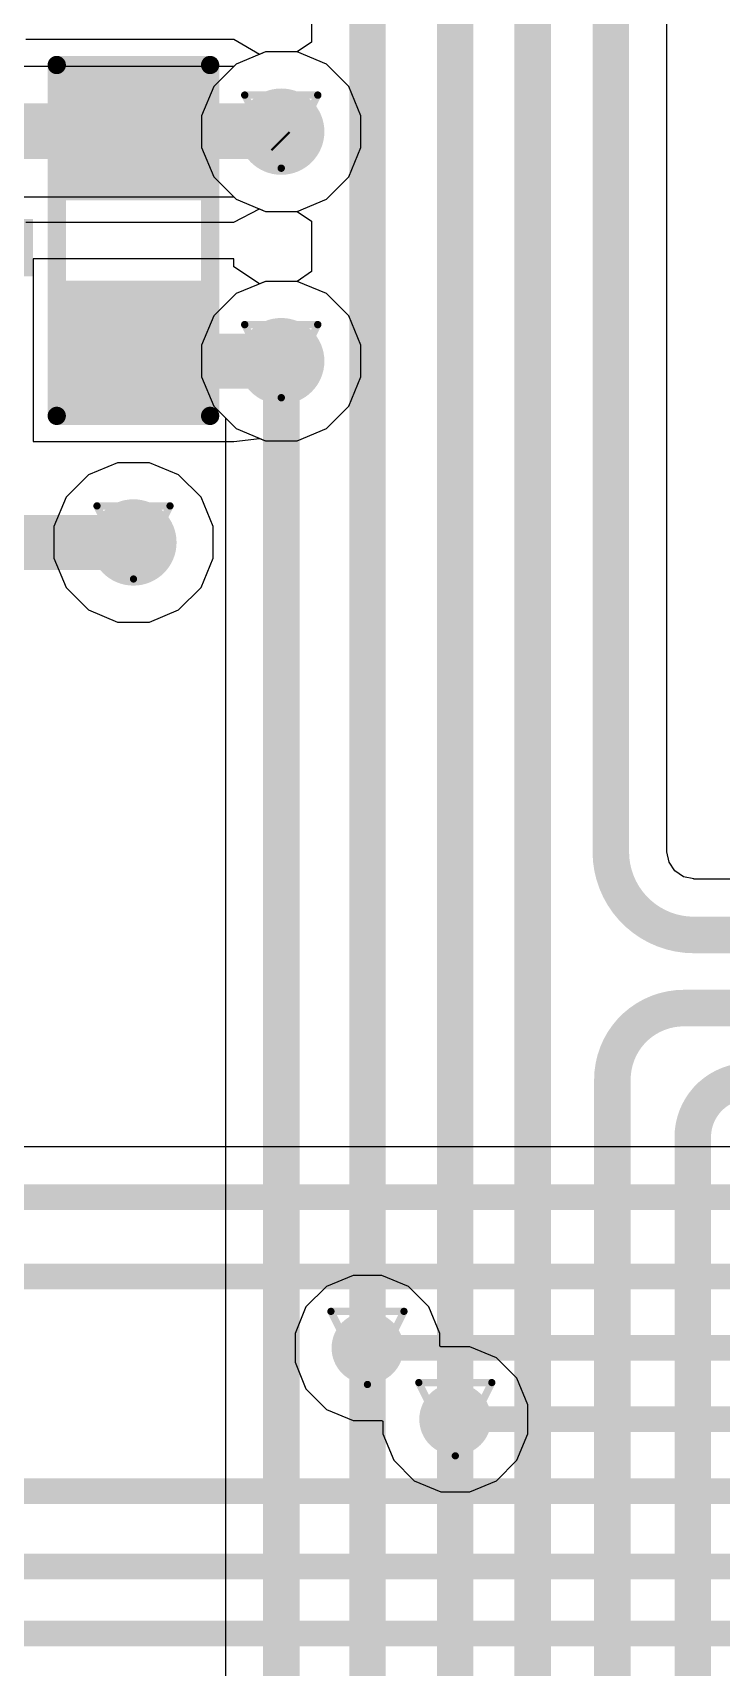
# Model space of a CAD drawing. Header units: inches. Extents: x 0 to 5359, y 0 to 5098.
# Drawn here: x 20.12 to 24.9, y 70.98 to 82.34 of the extents above; entities that cross this region are included whole.
import ezdxf

# ---------------------------------------------------------------- set-up
doc = ezdxf.new("R2010")
doc.units = ezdxf.units.IN
for name, color, linetype in [('Bottom Layer', 5, 'Continuous'), ('Drill Drawing', 1, 'Continuous'), ('Layer 1', 16, 'Continuous'), ('Layer 2', 76, 'Continuous'), ('Top Layer', 1, 'Continuous'), ('Top Overlay', 2, 'Continuous'), ('Top Paste', 8, 'Continuous'), ('Top Solder', 216, 'Continuous'), ('Via Holes', 16, 'Continuous')]:
    doc.layers.add(name, color=color, linetype=linetype)

# ---------------------------------------------------------------- blocks, each defined once
blk = doc.blocks.new('R___0603_92')
at = {"layer": 'Top Layer'}
for points in [[(-0.381, 0.4445), (-0.381, -0.4445), (-1.143, -0.4445), (-1.143, 0.4445)], [(1.143, 0.4445), (1.143, -0.4445), (0.381, -0.4445), (0.381, 0.4445)]]:
    blk.add_hatch(color=1, dxfattribs=at).paths.add_polyline_path(points)
at = {"layer": 'Top Paste'}
for points in [[(-0.381, 0.4445), (-0.381, -0.4445), (-1.143, -0.4445), (-1.143, 0.4445)], [(1.143, 0.4445), (1.143, -0.4445), (0.381, -0.4445), (0.381, 0.4445)]]:
    blk.add_hatch(color=8, dxfattribs=at).paths.add_polyline_path(points)
at = {"layer": 'Top Solder'}
for points in [[(-0.2794, 0.5461), (-0.2794, -0.5461), (-1.2446, -0.5461), (-1.2446, 0.5461)], [(1.2446, 0.5461), (1.2446, -0.5461), (0.2794, -0.5461), (0.2794, 0.5461)]]:
    blk.add_hatch(color=216, dxfattribs=at).paths.add_polyline_path(points)
at = {"layer": 'Top Overlay'}
for points in [[(-1.2192, 0.5334, 0.127, 0.127, 0), (-1.2192, -0.5334, 0.127, 0.127, 0)], [(-1.2192, 0.5334, 0.127, 0.127, 0), (1.2192, 0.5334, 0.127, 0.127, 0)], [(1.2192, 0.5334, 0.127, 0.127, 0), (1.2192, -0.5334, 0.127, 0.127, 0)], [(-1.2192, -0.5334, 0.127, 0.127, 0), (1.2192, -0.5334, 0.127, 0.127, 0)]]:
    blk.add_lwpolyline(points, format="xyseb", dxfattribs=at)
for points in [[(-1.25095, 0.5334, 0.0635, 0.0635, 1), (-1.18745, 0.5334, 0.0635, 0.0635, 1)], [(-1.25095, 0.5334, 0.0635, 0.0635, 1), (-1.18745, 0.5334, 0.0635, 0.0635, 1)], [(1.18745, 0.5334, 0.0635, 0.0635, 1), (1.25095, 0.5334, 0.0635, 0.0635, 1)], [(1.18745, 0.5334, 0.0635, 0.0635, 1), (1.25095, 0.5334, 0.0635, 0.0635, 1)], [(-1.25095, -0.5334, 0.0635, 0.0635, 1), (-1.18745, -0.5334, 0.0635, 0.0635, 1)], [(-1.25095, -0.5334, 0.0635, 0.0635, 1), (-1.18745, -0.5334, 0.0635, 0.0635, 1)], [(1.18745, -0.5334, 0.0635, 0.0635, 1), (1.25095, -0.5334, 0.0635, 0.0635, 1)], [(1.18745, -0.5334, 0.0635, 0.0635, 1), (1.25095, -0.5334, 0.0635, 0.0635, 1)]]:
    blk.add_lwpolyline(points, format="xyseb", close=True, dxfattribs=at)

msp = doc.modelspace()

# ---------------------------------------------------------------- hatches: boundary and pattern name
at = {"layer": 'Bottom Layer'}
h = msp.add_hatch(color=5, dxfattribs=at)
edge = h.paths.add_edge_path()
edge.add_arc((21.844, 81.656), 0.3, 0, 360)
h = msp.add_hatch(color=5, dxfattribs=at)
edge = h.paths.add_edge_path()
edge.add_arc((21.844, 80.061), 0.3, 0, 360)
h = msp.add_hatch(color=5, dxfattribs=at)
edge = h.paths.add_edge_path()
edge.add_arc((20.816, 78.801), 0.3, 0, 360)
h = msp.add_hatch(color=5, dxfattribs=at)
edge = h.paths.add_edge_path()
edge.add_arc((22.444, 73.203), 0.25, 0, 360)
h = msp.add_hatch(color=5, dxfattribs=at)
edge = h.paths.add_edge_path()
edge.add_arc((23.054, 72.707), 0.25, 0, 360)
at = {"layer": 'Layer 1'}
h = msp.add_hatch(color=16, dxfattribs=at)
edge = h.paths.add_edge_path()
edge.add_arc((21.844, 81.656), 0.3, 0, 360)
h = msp.add_hatch(color=16, dxfattribs=at)
edge = h.paths.add_edge_path()
edge.add_arc((21.844, 80.061), 0.3, 0, 360)
h = msp.add_hatch(color=16, dxfattribs=at)
edge = h.paths.add_edge_path()
edge.add_arc((20.816, 78.801), 0.3, 0, 360)
h = msp.add_hatch(color=16, dxfattribs=at)
edge = h.paths.add_edge_path()
edge.add_arc((22.444, 73.203), 0.25, 0, 360)
h = msp.add_hatch(color=16, dxfattribs=at)
edge = h.paths.add_edge_path()
edge.add_arc((23.054, 72.707), 0.25, 0, 360)
at = {"layer": 'Layer 2'}
h = msp.add_hatch(color=76, dxfattribs=at)
edge = h.paths.add_edge_path()
edge.add_arc((21.844, 81.656), 0.3, 0, 360)
h = msp.add_hatch(color=76, dxfattribs=at)
edge = h.paths.add_edge_path()
edge.add_arc((21.844, 80.061), 0.3, 0, 360)
h = msp.add_hatch(color=76, dxfattribs=at)
edge = h.paths.add_edge_path()
edge.add_arc((20.816, 78.801), 0.3, 0, 360)
h = msp.add_hatch(color=76, dxfattribs=at)
edge = h.paths.add_edge_path()
edge.add_arc((22.444, 73.203), 0.25, 0, 360)
h = msp.add_hatch(color=76, dxfattribs=at)
edge = h.paths.add_edge_path()
edge.add_arc((23.054, 72.707), 0.25, 0, 360)
at = {"layer": 'Top Layer'}
h = msp.add_hatch(color=1, dxfattribs=at)
edge = h.paths.add_edge_path()
edge.add_arc((21.844, 81.656), 0.3, 0, 360)
msp.add_hatch(color=1, dxfattribs=at).paths.add_polyline_path([(16.95, 80.65), (20.118, 80.65), (20.118, 81.05), (16.95, 81.05)])
h = msp.add_hatch(color=1, dxfattribs=at)
edge = h.paths.add_edge_path()
edge.add_arc((21.844, 80.061), 0.3, 0, 360)
h = msp.add_hatch(color=1, dxfattribs=at)
edge = h.paths.add_edge_path()
edge.add_arc((20.816, 78.801), 0.3, 0, 360)
h = msp.add_hatch(color=1, dxfattribs=at)
edge = h.paths.add_edge_path()
edge.add_arc((22.444, 73.203), 0.25, 0, 360)
h = msp.add_hatch(color=1, dxfattribs=at)
edge = h.paths.add_edge_path()
edge.add_arc((23.054, 72.707), 0.25, 0, 360)
at = {"layer": 'Via Holes'}
h = msp.add_hatch(color=7, dxfattribs=at)
edge = h.paths.add_edge_path()
edge.add_arc((21.844, 81.656), 0.15, 0, 360)
h = msp.add_hatch(color=7, dxfattribs=at)
edge = h.paths.add_edge_path()
edge.add_arc((21.844, 80.061), 0.15, 0, 360)
h = msp.add_hatch(color=7, dxfattribs=at)
edge = h.paths.add_edge_path()
edge.add_arc((20.816, 78.801), 0.15, 0, 360)
h = msp.add_hatch(color=7, dxfattribs=at)
edge = h.paths.add_edge_path()
edge.add_arc((22.444, 73.203), 0.15, 0, 360)
h = msp.add_hatch(color=7, dxfattribs=at)
edge = h.paths.add_edge_path()
edge.add_arc((23.054, 72.707), 0.15, 0, 360)

# ---------------------------------------------------------------- linework, layer by layer
at = {"layer": 'Bottom Layer'}
for p, q in [((22.055, 107.897), (22.055, 82.278)), ((24.525, 76.651), (24.525, 107.812)), ((22.055, 82.278), (21.954, 82.21)), ((21.734, 82.21), (21.53, 82.126)), ((21.954, 82.21), (21.734, 82.21)), ((21.514, 82.109), (15.28, 82.109)), ((21.53, 82.126), (21.514, 82.109)), ((15.28, 81.203), (21.514, 81.203)), ((21.514, 81.203), (21.53, 81.186)), ((21.53, 81.186), (21.734, 81.102)), ((21.734, 81.102), (21.954, 81.102)), ((21.954, 81.102), (22.055, 81.035)), ((22.055, 81.035), (22.055, 80.683)), ((22.055, 80.683), (21.954, 80.615)), ((21.734, 80.615), (21.53, 80.531)), ((21.954, 80.615), (21.734, 80.615)), ((21.53, 80.531), (21.374, 80.375)), ((21.374, 80.375), (21.29, 80.172)), ((21.29, 80.172), (21.29, 79.951)), ((21.29, 79.951), (21.374, 79.748)), ((21.374, 79.748), (21.456, 79.666)), ((21.456, 79.666), (21.456, 61.98)), ((24.526, 76.651), (24.525, 76.651)), ((24.525, 76.651), (24.525, 76.651)), ((24.541, 76.579), (24.526, 76.651)), ((24.581, 76.518), (24.541, 76.579)), ((24.642, 76.477), (24.581, 76.518)), ((24.714, 76.463), (24.642, 76.477)), ((24.714, 76.461), (24.714, 76.463)), ((28.383, 76.461), (24.714, 76.461))]:
    msp.add_line(p, q, dxfattribs=at)
for points in [[(23.054, 72.707, 0.254, 0.254, 0), (23.054, 108.219, 0.254, 0.254, 0)], [(23.592, 60.724, 0.254, 0.254, 0), (23.592, 108.134, 0.254, 0.254, 0)], [(22.444, 73.203, 0.254, 0.254, 0), (22.444, 107.897, 0.254, 0.254, 0)], [(24.136, 76.651, 0.254, 0.254, 0), (24.136, 107.812, 0.254, 0.254, 0)], [(14.96, 81.656, 0.381, 0.381, 0), (21.834, 81.656, 0.381, 0.381, 0)], [(21.834, 81.595, 0.178, 0.178, 0), (21.844, 81.585, 0.178, 0.178, 0)], [(21.844, 61.656, 0.254, 0.254, 0), (21.844, 80.061, 0.254, 0.254, 0)], [(24.714, 76.073, 0.254, 0.254, -0.414214), (24.136, 76.651, 0.254, 0.254, 0)], [(24.714, 76.073, 0.254, 0.254, 0), (77.437, 76.073, 0.254, 0.254, 0)], [(24.147, 75.068, 0.254, 0.254, -0.414214), (24.644, 75.565, 0.254, 0.254, 0)], [(24.644, 75.565, 0.254, 0.254, 0), (76.986, 75.565, 0.254, 0.254, 0)], [(24.147, 13.601, 0.254, 0.254, 0), (24.147, 75.068, 0.254, 0.254, 0)], [(24.706, 74.668, 0.254, 0.254, -0.414214), (25.095, 75.057, 0.254, 0.254, 0)], [(24.706, 14.667, 0.254, 0.254, 0), (24.706, 74.668, 0.254, 0.254, 0)], [(22.444, 73.203, 0.254, 0.254, 0), (22.444, 17.805, 0.254, 0.254, 0)], [(23.054, 16.551, 0.254, 0.254, 0), (23.054, 72.707, 0.254, 0.254, 0)]]:
    msp.add_lwpolyline(points, format="xyseb", dxfattribs=at)
for points in [[(21.739, 81.656, 0.191, 0.191, 1), (21.929, 81.656, 0.191, 0.191, 1)], [(21.79, 81.595, 0.0889, 0.0889, 1), (21.878, 81.595, 0.0889, 0.0889, 1)], [(21.8, 81.585, 0.0889, 0.0889, 1), (21.888, 81.585, 0.0889, 0.0889, 1)], [(21.78, 80.061, 0.127, 0.127, 1), (21.907, 80.061, 0.127, 0.127, 1)], [(24.073, 76.651, 0.127, 0.127, 1), (24.2, 76.651, 0.127, 0.127, 1)], [(24.073, 76.651, 0.127, 0.127, 1), (24.2, 76.651, 0.127, 0.127, 1)], [(24.651, 76.073, 0.127, 0.127, 1), (24.778, 76.073, 0.127, 0.127, 1)], [(24.651, 76.073, 0.127, 0.127, 1), (24.778, 76.073, 0.127, 0.127, 1)], [(24.581, 75.565, 0.127, 0.127, 1), (24.708, 75.565, 0.127, 0.127, 1)], [(24.581, 75.565, 0.127, 0.127, 1), (24.708, 75.565, 0.127, 0.127, 1)], [(24.084, 75.068, 0.127, 0.127, 1), (24.211, 75.068, 0.127, 0.127, 1)], [(24.084, 75.068, 0.127, 0.127, 1), (24.211, 75.068, 0.127, 0.127, 1)], [(24.643, 74.668, 0.127, 0.127, 1), (24.77, 74.668, 0.127, 0.127, 1)], [(24.643, 74.668, 0.127, 0.127, 1), (24.77, 74.668, 0.127, 0.127, 1)], [(22.38, 73.203, 0.127, 0.127, 1), (22.507, 73.203, 0.127, 0.127, 1)], [(22.38, 73.203, 0.127, 0.127, 1), (22.507, 73.203, 0.127, 0.127, 1)], [(22.991, 72.707, 0.127, 0.127, 1), (23.118, 72.707, 0.127, 0.127, 1)], [(22.991, 72.707, 0.127, 0.127, 1), (23.118, 72.707, 0.127, 0.127, 1)]]:
    msp.add_lwpolyline(points, format="xyseb", close=True, dxfattribs=at)
at = {"layer": 'Drill Drawing'}
for points in [[(21.59, 81.91, 0.0508, 0.0508, 0), (22.098, 81.91, 0.0508, 0.0508, 0)], [(21.59, 81.91, 0.0508, 0.0508, 0), (21.844, 81.402, 0.0508, 0.0508, 0)], [(21.844, 81.402, 0.0508, 0.0508, 0), (22.098, 81.91, 0.0508, 0.0508, 0)], [(21.59, 80.315, 0.0508, 0.0508, 0), (22.098, 80.315, 0.0508, 0.0508, 0)], [(21.59, 80.315, 0.0508, 0.0508, 0), (21.844, 79.807, 0.0508, 0.0508, 0)], [(21.844, 79.807, 0.0508, 0.0508, 0), (22.098, 80.315, 0.0508, 0.0508, 0)], [(20.562, 79.055, 0.0508, 0.0508, 0), (21.07, 79.055, 0.0508, 0.0508, 0)], [(20.562, 79.055, 0.0508, 0.0508, 0), (20.816, 78.547, 0.0508, 0.0508, 0)], [(20.816, 78.547, 0.0508, 0.0508, 0), (21.07, 79.055, 0.0508, 0.0508, 0)], [(22.19, 73.457, 0.0508, 0.0508, 0), (22.698, 73.457, 0.0508, 0.0508, 0)], [(22.19, 73.457, 0.0508, 0.0508, 0), (22.444, 72.949, 0.0508, 0.0508, 0)], [(22.444, 72.949, 0.0508, 0.0508, 0), (22.698, 73.457, 0.0508, 0.0508, 0)], [(22.8, 72.962, 0.0508, 0.0508, 0), (23.308, 72.962, 0.0508, 0.0508, 0)], [(22.8, 72.962, 0.0508, 0.0508, 0), (23.054, 72.453, 0.0508, 0.0508, 0)], [(23.054, 72.453, 0.0508, 0.0508, 0), (23.308, 72.962, 0.0508, 0.0508, 0)]]:
    msp.add_lwpolyline(points, format="xyseb", dxfattribs=at)
for points in [[(21.577, 81.91, 0.0254, 0.0254, 1), (21.603, 81.91, 0.0254, 0.0254, 1)], [(21.577, 81.91, 0.0254, 0.0254, 1), (21.603, 81.91, 0.0254, 0.0254, 1)], [(22.085, 81.91, 0.0254, 0.0254, 1), (22.111, 81.91, 0.0254, 0.0254, 1)], [(22.085, 81.91, 0.0254, 0.0254, 1), (22.111, 81.91, 0.0254, 0.0254, 1)], [(21.831, 81.402, 0.0254, 0.0254, 1), (21.857, 81.402, 0.0254, 0.0254, 1)], [(21.831, 81.402, 0.0254, 0.0254, 1), (21.857, 81.402, 0.0254, 0.0254, 1)], [(21.577, 80.315, 0.0254, 0.0254, 1), (21.603, 80.315, 0.0254, 0.0254, 1)], [(21.577, 80.315, 0.0254, 0.0254, 1), (21.603, 80.315, 0.0254, 0.0254, 1)], [(22.085, 80.315, 0.0254, 0.0254, 1), (22.111, 80.315, 0.0254, 0.0254, 1)], [(22.085, 80.315, 0.0254, 0.0254, 1), (22.111, 80.315, 0.0254, 0.0254, 1)], [(21.831, 79.807, 0.0254, 0.0254, 1), (21.857, 79.807, 0.0254, 0.0254, 1)], [(21.831, 79.807, 0.0254, 0.0254, 1), (21.857, 79.807, 0.0254, 0.0254, 1)], [(20.55, 79.055, 0.0254, 0.0254, 1), (20.575, 79.055, 0.0254, 0.0254, 1)], [(20.55, 79.055, 0.0254, 0.0254, 1), (20.575, 79.055, 0.0254, 0.0254, 1)], [(21.058, 79.055, 0.0254, 0.0254, 1), (21.083, 79.055, 0.0254, 0.0254, 1)], [(21.058, 79.055, 0.0254, 0.0254, 1), (21.083, 79.055, 0.0254, 0.0254, 1)], [(20.804, 78.547, 0.0254, 0.0254, 1), (20.829, 78.547, 0.0254, 0.0254, 1)], [(20.804, 78.547, 0.0254, 0.0254, 1), (20.829, 78.547, 0.0254, 0.0254, 1)], [(22.177, 73.457, 0.0254, 0.0254, 1), (22.202, 73.457, 0.0254, 0.0254, 1)], [(22.177, 73.457, 0.0254, 0.0254, 1), (22.202, 73.457, 0.0254, 0.0254, 1)], [(22.685, 73.457, 0.0254, 0.0254, 1), (22.71, 73.457, 0.0254, 0.0254, 1)], [(22.685, 73.457, 0.0254, 0.0254, 1), (22.71, 73.457, 0.0254, 0.0254, 1)], [(22.431, 72.949, 0.0254, 0.0254, 1), (22.456, 72.949, 0.0254, 0.0254, 1)], [(22.431, 72.949, 0.0254, 0.0254, 1), (22.456, 72.949, 0.0254, 0.0254, 1)], [(22.788, 72.962, 0.0254, 0.0254, 1), (22.813, 72.962, 0.0254, 0.0254, 1)], [(22.788, 72.962, 0.0254, 0.0254, 1), (22.813, 72.962, 0.0254, 0.0254, 1)], [(23.296, 72.962, 0.0254, 0.0254, 1), (23.321, 72.962, 0.0254, 0.0254, 1)], [(23.296, 72.962, 0.0254, 0.0254, 1), (23.321, 72.962, 0.0254, 0.0254, 1)], [(23.042, 72.453, 0.0254, 0.0254, 1), (23.067, 72.453, 0.0254, 0.0254, 1)], [(23.042, 72.453, 0.0254, 0.0254, 1), (23.067, 72.453, 0.0254, 0.0254, 1)]]:
    msp.add_lwpolyline(points, format="xyseb", close=True, dxfattribs=at)
at = {"layer": 'Layer 1'}
for p, q in [((21.734, 82.21), (21.53, 82.126)), ((21.954, 82.21), (21.734, 82.21)), ((22.158, 82.126), (21.954, 82.21)), ((21.53, 82.126), (21.374, 81.97)), ((22.314, 81.97), (22.158, 82.126)), ((21.374, 81.97), (21.29, 81.766)), ((22.398, 81.766), (22.314, 81.97)), ((21.29, 81.766), (21.29, 81.546)), ((22.398, 81.546), (22.398, 81.766)), ((21.29, 81.546), (21.374, 81.342)), ((22.314, 81.342), (22.398, 81.546)), ((21.374, 81.342), (21.53, 81.186)), ((22.158, 81.186), (22.314, 81.342)), ((21.53, 81.186), (21.734, 81.102)), ((21.954, 81.102), (22.158, 81.186)), ((21.734, 81.102), (21.954, 81.102)), ((21.734, 80.615), (21.53, 80.531)), ((21.954, 80.615), (21.734, 80.615)), ((22.158, 80.531), (21.954, 80.615)), ((21.53, 80.531), (21.374, 80.375)), ((22.314, 80.375), (22.158, 80.531)), ((21.374, 80.375), (21.29, 80.172)), ((22.398, 80.172), (22.314, 80.375)), ((21.29, 80.172), (21.29, 79.951)), ((22.398, 79.951), (22.398, 80.172)), ((21.29, 79.951), (21.374, 79.748)), ((22.314, 79.748), (22.398, 79.951)), ((21.374, 79.748), (21.53, 79.592)), ((22.158, 79.592), (22.314, 79.748)), ((21.53, 79.592), (21.734, 79.507)), ((21.954, 79.507), (22.158, 79.592)), ((21.734, 79.507), (21.954, 79.507)), ((22.158, 73.631), (22.016, 73.489)), ((22.343, 73.707), (22.158, 73.631)), ((22.544, 73.707), (22.343, 73.707)), ((22.729, 73.631), (22.544, 73.707)), ((22.871, 73.489), (22.729, 73.631)), ((22.016, 73.489), (21.94, 73.303)), ((22.948, 73.303), (22.871, 73.489)), ((21.94, 73.303), (21.94, 73.103)), ((22.948, 73.216), (22.948, 73.303)), ((22.954, 73.211), (22.948, 73.216)), ((23.155, 73.211), (22.954, 73.211)), ((23.34, 73.135), (23.155, 73.211)), ((21.94, 73.103), (22.016, 72.918)), ((23.482, 72.993), (23.34, 73.135)), ((23.558, 72.808), (23.482, 72.993)), ((22.016, 72.918), (22.158, 72.776)), ((22.158, 72.776), (22.343, 72.699)), ((23.558, 72.607), (23.558, 72.808)), ((22.343, 72.699), (22.544, 72.699)), ((22.544, 72.699), (22.55, 72.695)), ((22.55, 72.695), (22.55, 72.607)), ((22.55, 72.607), (22.627, 72.422)), ((23.482, 72.422), (23.558, 72.607)), ((22.627, 72.422), (22.769, 72.28)), ((23.34, 72.28), (23.482, 72.422)), ((22.769, 72.28), (22.954, 72.204)), ((23.155, 72.204), (23.34, 72.28)), ((22.954, 72.204), (23.155, 72.204))]:
    msp.add_line(p, q, dxfattribs=at)
at = {"layer": 'Layer 2'}
for p, q in [((21.734, 82.21), (21.53, 82.126)), ((21.954, 82.21), (21.734, 82.21)), ((22.158, 82.126), (21.954, 82.21)), ((21.53, 82.126), (21.374, 81.97)), ((22.314, 81.97), (22.158, 82.126)), ((21.374, 81.97), (21.29, 81.766)), ((22.398, 81.766), (22.314, 81.97)), ((21.29, 81.766), (21.29, 81.546)), ((22.398, 81.546), (22.398, 81.766)), ((21.29, 81.546), (21.374, 81.342)), ((22.314, 81.342), (22.398, 81.546)), ((21.374, 81.342), (21.53, 81.186)), ((22.158, 81.186), (22.314, 81.342)), ((21.53, 81.186), (21.734, 81.102)), ((21.954, 81.102), (22.158, 81.186)), ((21.734, 81.102), (21.954, 81.102)), ((21.734, 80.615), (21.53, 80.531)), ((21.954, 80.615), (21.734, 80.615)), ((22.158, 80.531), (21.954, 80.615)), ((21.53, 80.531), (21.374, 80.375)), ((22.314, 80.375), (22.158, 80.531)), ((21.374, 80.375), (21.29, 80.172)), ((22.398, 80.172), (22.314, 80.375)), ((21.29, 80.172), (21.29, 79.951)), ((22.398, 79.951), (22.398, 80.172)), ((21.29, 79.951), (21.374, 79.748)), ((22.314, 79.748), (22.398, 79.951)), ((21.374, 79.748), (21.53, 79.592)), ((22.158, 79.592), (22.314, 79.748)), ((21.53, 79.592), (21.734, 79.507)), ((21.954, 79.507), (22.158, 79.592)), ((21.734, 79.507), (21.954, 79.507)), ((20.706, 79.355), (20.503, 79.271)), ((20.927, 79.355), (20.706, 79.355)), ((21.13, 79.271), (20.927, 79.355)), ((20.503, 79.271), (20.347, 79.115)), ((21.286, 79.115), (21.13, 79.271)), ((20.347, 79.115), (20.262, 78.912)), ((21.37, 78.912), (21.286, 79.115)), ((20.262, 78.912), (20.262, 78.691)), ((21.37, 78.691), (21.37, 78.912)), ((20.262, 78.691), (20.347, 78.488)), ((21.286, 78.488), (21.37, 78.691)), ((20.347, 78.488), (20.503, 78.332)), ((21.13, 78.332), (21.286, 78.488)), ((20.503, 78.332), (20.706, 78.247)), ((20.927, 78.247), (21.13, 78.332)), ((20.706, 78.247), (20.927, 78.247)), ((22.158, 73.631), (22.016, 73.489)), ((22.343, 73.707), (22.158, 73.631)), ((22.544, 73.707), (22.343, 73.707)), ((22.729, 73.631), (22.544, 73.707)), ((22.871, 73.489), (22.729, 73.631)), ((22.016, 73.489), (21.94, 73.303)), ((22.948, 73.303), (22.871, 73.489)), ((21.94, 73.303), (21.94, 73.103)), ((22.948, 73.216), (22.948, 73.303)), ((22.954, 73.211), (22.948, 73.216)), ((23.155, 73.211), (22.954, 73.211)), ((23.34, 73.135), (23.155, 73.211)), ((21.94, 73.103), (22.016, 72.918)), ((23.482, 72.993), (23.34, 73.135)), ((23.558, 72.808), (23.482, 72.993)), ((22.016, 72.918), (22.158, 72.776)), ((22.158, 72.776), (22.343, 72.699)), ((23.558, 72.607), (23.558, 72.808)), ((22.343, 72.699), (22.544, 72.699)), ((22.544, 72.699), (22.55, 72.695)), ((22.55, 72.695), (22.55, 72.607)), ((22.55, 72.607), (22.627, 72.422)), ((23.482, 72.422), (23.558, 72.607)), ((22.627, 72.422), (22.769, 72.28)), ((23.34, 72.28), (23.482, 72.422)), ((22.769, 72.28), (22.954, 72.204)), ((23.155, 72.204), (23.34, 72.28)), ((22.954, 72.204), (23.155, 72.204))]:
    msp.add_line(p, q, dxfattribs=at)
at = {"layer": 'Top Layer'}
for p, q in [((20.118, 82.297), (20.067, 82.297)), ((21.515, 82.297), (20.118, 82.297)), ((20.118, 82.297), (20.118, 82.297)), ((21.693, 82.193), (21.515, 82.297)), ((21.515, 82.297), (21.515, 82.297)), ((21.734, 82.21), (21.693, 82.193)), ((21.954, 82.21), (21.734, 82.21)), ((22.158, 82.126), (21.954, 82.21)), ((22.314, 81.97), (22.158, 82.126)), ((22.398, 81.766), (22.314, 81.97)), ((22.398, 81.546), (22.398, 81.766)), ((22.314, 81.342), (22.398, 81.546)), ((22.158, 81.186), (22.314, 81.342)), ((21.515, 81.027), (21.693, 81.119)), ((21.693, 81.119), (21.734, 81.102)), ((21.954, 81.102), (22.158, 81.186)), ((20.067, 81.027), (20.118, 81.027)), ((20.118, 81.027), (20.118, 81.027)), ((20.118, 81.027), (21.515, 81.027)), ((21.515, 81.027), (21.515, 81.027)), ((21.734, 81.102), (21.954, 81.102)), ((21.515, 80.773), (20.118, 80.773)), ((20.118, 80.773), (20.118, 79.503)), ((21.515, 80.717), (21.515, 80.773)), ((21.693, 80.598), (21.515, 80.717)), ((21.734, 80.615), (21.693, 80.598)), ((21.954, 80.615), (21.734, 80.615)), ((22.158, 80.531), (21.954, 80.615)), ((22.314, 80.375), (22.158, 80.531)), ((22.398, 80.172), (22.314, 80.375)), ((22.398, 79.951), (22.398, 80.172)), ((22.314, 79.748), (22.398, 79.951)), ((22.158, 79.592), (22.314, 79.748)), ((21.515, 79.503), (21.693, 79.524)), ((21.693, 79.524), (21.734, 79.507)), ((21.954, 79.507), (22.158, 79.592)), ((20.118, 79.503), (21.515, 79.503)), ((21.515, 79.503), (21.515, 79.503)), ((21.515, 79.503), (21.515, 79.503)), ((21.734, 79.507), (21.954, 79.507)), ((30.935, 74.6), (17.404, 74.6))]:
    msp.add_line(p, q, dxfattribs=at)
for points in [[(19.369, 81.662, 0.381, 0.381, 0), (20.816, 81.662, 0.381, 0.381, 0)], [(20.816, 81.662, 0.381, 0.381, 0), (21.844, 81.662, 0.381, 0.381, 0)], [(20.816, 80.061, 0.381, 0.381, 0), (21.844, 80.061, 0.381, 0.381, 0)], [(19.357, 78.801, 0.381, 0.381, 0), (20.816, 78.801, 0.381, 0.381, 0)], [(17.04, 74.25, 0.178, 0.178, 0), (46.743, 74.25, 0.178, 0.178, 0)], [(17.808, 73.7, 0.178, 0.178, 0), (46.728, 73.7, 0.178, 0.178, 0)], [(22.444, 73.203, 0.178, 0.178, 0), (23.054, 73.203, 0.178, 0.178, 0)], [(23.054, 73.203, 0.178, 0.178, 0), (46.659, 73.203, 0.178, 0.178, 0)], [(23.054, 72.707, 0.178, 0.178, 0), (46.589, 72.707, 0.178, 0.178, 0)], [(17.941, 72.208, 0.178, 0.178, 0), (45.957, 72.208, 0.178, 0.178, 0)], [(17.51, 71.684, 0.178, 0.178, 0), (45.349, 71.684, 0.178, 0.178, 0)], [(18, 71.219, 0.178, 0.178, 0), (45.249, 71.219, 0.178, 0.178, 0)]]:
    msp.add_lwpolyline(points, format="xyseb", dxfattribs=at)
for points in [[(20.721, 81.662, 0.191, 0.191, 1), (20.912, 81.662, 0.191, 0.191, 1)], [(20.721, 81.662, 0.191, 0.191, 1), (20.912, 81.662, 0.191, 0.191, 1)], [(21.749, 81.662, 0.191, 0.191, 1), (21.939, 81.662, 0.191, 0.191, 1)], [(20.721, 80.061, 0.191, 0.191, 1), (20.912, 80.061, 0.191, 0.191, 1)], [(21.749, 80.061, 0.191, 0.191, 1), (21.939, 80.061, 0.191, 0.191, 1)], [(20.721, 78.801, 0.191, 0.191, 1), (20.912, 78.801, 0.191, 0.191, 1)], [(22.399, 73.203, 0.0889, 0.0889, 1), (22.488, 73.203, 0.0889, 0.0889, 1)], [(23.01, 73.203, 0.0889, 0.0889, 1), (23.099, 73.203, 0.0889, 0.0889, 1)], [(23.01, 73.203, 0.0889, 0.0889, 1), (23.099, 73.203, 0.0889, 0.0889, 1)], [(23.01, 72.707, 0.0889, 0.0889, 1), (23.099, 72.707, 0.0889, 0.0889, 1)]]:
    msp.add_lwpolyline(points, format="xyseb", close=True, dxfattribs=at)

# ---------------------------------------------------------------- block references
at = {"rotation": 90}
msp.add_blockref('R___0603_92', (20.816, 80.9), dxfattribs=at)

doc.saveas('drawing.dxf')
